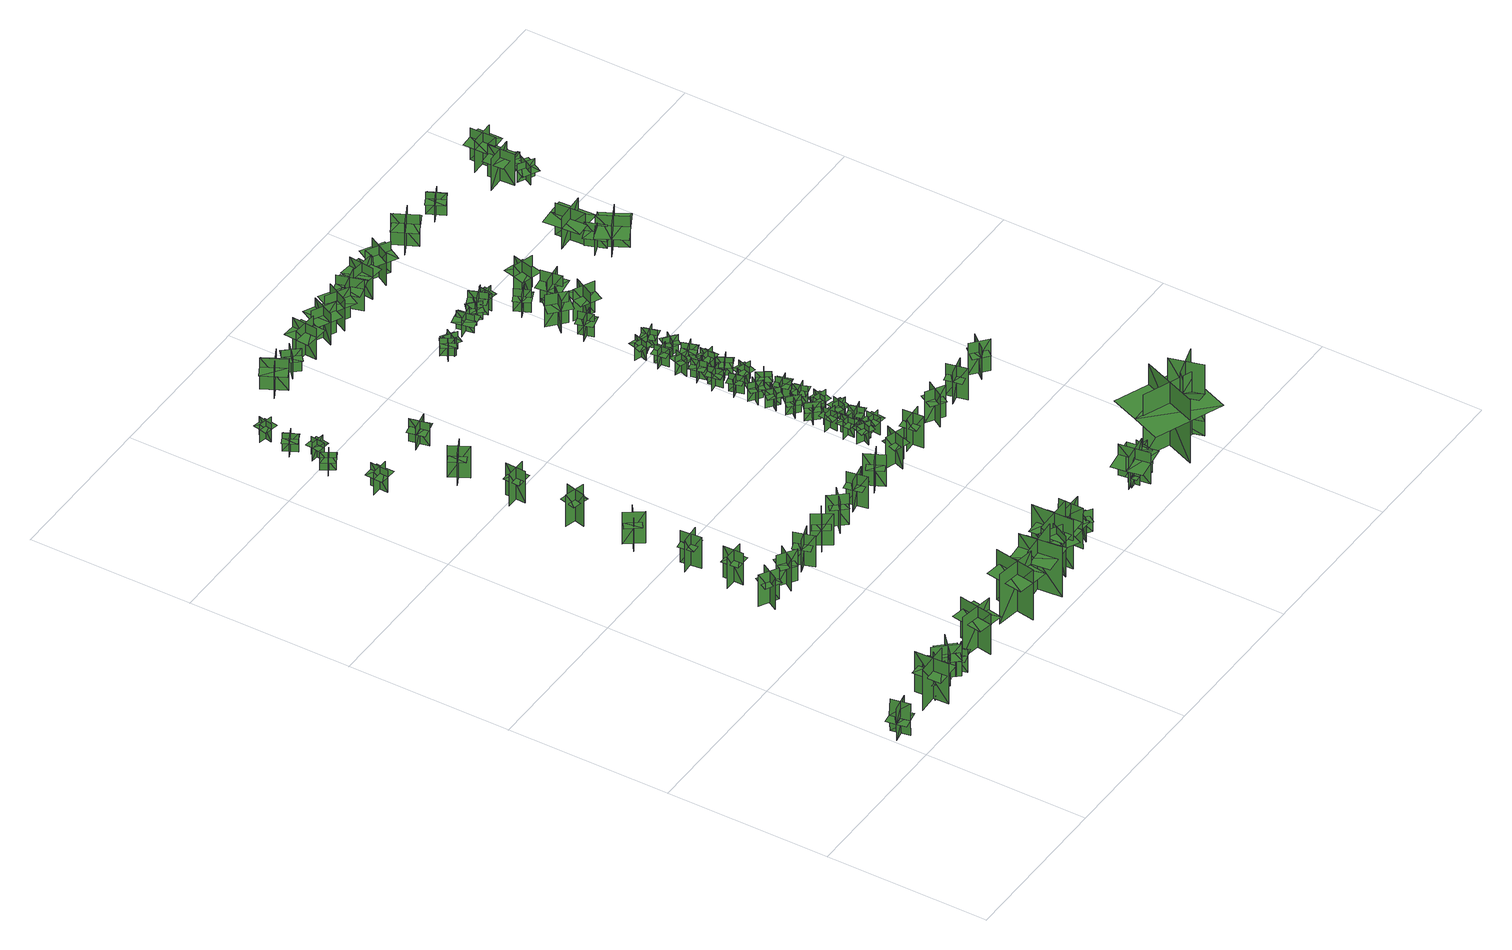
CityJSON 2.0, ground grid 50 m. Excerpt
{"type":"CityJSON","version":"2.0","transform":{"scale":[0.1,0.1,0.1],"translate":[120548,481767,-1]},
"CityObjects":{
"tree1":{"type":"SolitaryVegetationObject","geometry":[{"type":"MultiSurface","lod":"1","boundaries":[[[0,1,2]],[[0,2,3]],[[4,5,6]],[[4,6,7]],[[8,9,5]],[[8,5,4]],[[10,11,1]],[[10,1,0]],[[0,1,12]],[[0,12,13]],[[0,14,15]],[[0,15,1]]]}]},
"tree2":{"type":"SolitaryVegetationObject","geometry":[{"type":"MultiSurface","lod":"1","boundaries":[[[16,17,18]],[[16,18,19]],[[20,21,22]],[[20,22,23]],[[24,25,26]],[[24,26,27]],[[24,27,28]],[[24,28,29]]]}]},
"tree3":{"type":"SolitaryVegetationObject","geometry":[{"type":"MultiSurface","lod":"1","boundaries":[[[30,31,32]],[[30,32,33]],[[34,35,36]],[[34,36,37]],[[38,39,35]],[[38,35,34]],[[40,41,31]],[[40,31,30]],[[30,31,42]],[[30,42,43]],[[30,44,45]],[[30,45,31]]]}]},
"tree4":{"type":"SolitaryVegetationObject","geometry":[{"type":"MultiSurface","lod":"1","boundaries":[[[46,47,48]],[[46,48,49]],[[50,51,52]],[[50,52,53]],[[54,55,51]],[[54,51,50]],[[56,57,47]],[[56,47,46]],[[46,47,58]],[[46,58,59]],[[46,60,61]],[[46,61,47]]]}]},
"tree5":{"type":"SolitaryVegetationObject","geometry":[{"type":"MultiSurface","lod":"1","boundaries":[[[62,63,64]],[[62,64,65]],[[66,67,68]],[[66,68,69]],[[70,71,72]],[[70,72,73]],[[70,74,75]],[[70,75,71]]]}]},
"tree6":{"type":"SolitaryVegetationObject","geometry":[{"type":"MultiSurface","lod":"1","boundaries":[[[76,77,78]],[[76,78,79]],[[80,81,82]],[[80,82,83]],[[84,85,86]],[[84,86,87]],[[84,87,88]],[[84,88,89]]]}]},
"tree7":{"type":"SolitaryVegetationObject","geometry":[{"type":"MultiSurface","lod":"1","boundaries":[[[90,91,92]],[[90,92,93]],[[94,95,96]],[[94,96,97]],[[98,99,100]],[[98,100,101]],[[98,102,103]],[[98,103,99]]]}]},
"tree8":{"type":"SolitaryVegetationObject","geometry":[{"type":"MultiSurface","lod":"1","boundaries":[[[104,105,106]],[[104,106,107]],[[108,109,110]],[[108,110,111]],[[112,113,114]],[[112,114,115]],[[112,115,116]],[[112,116,117]]]}]},
"tree9":{"type":"SolitaryVegetationObject","geometry":[{"type":"MultiSurface","lod":"1","boundaries":[[[118,119,120]],[[118,120,121]],[[122,123,124]],[[122,124,125]],[[126,127,123]],[[126,123,122]],[[128,129,119]],[[128,119,118]],[[118,119,130]],[[118,130,131]],[[118,132,133]],[[118,133,119]]]}]},
"tree10":{"type":"SolitaryVegetationObject","geometry":[{"type":"MultiSurface","lod":"1","boundaries":[[[134,135,136]],[[134,136,137]],[[138,139,140]],[[138,140,141]],[[142,143,144]],[[142,144,145]],[[142,145,146]],[[142,146,147]]]}]},
"tree11":{"type":"SolitaryVegetationObject","geometry":[{"type":"MultiSurface","lod":"1","boundaries":[[[148,149,150]],[[148,150,151]],[[152,153,154]],[[152,154,155]],[[156,157,158]],[[156,158,159]],[[156,159,160]],[[156,160,161]]]}]},
"tree12":{"type":"SolitaryVegetationObject","geometry":[{"type":"MultiSurface","lod":"1","boundaries":[[[162,163,164]],[[162,164,165]],[[166,167,168]],[[166,168,169]],[[170,171,172]],[[170,172,173]],[[170,173,174]],[[170,174,175]]]}]},
"tree13":{"type":"SolitaryVegetationObject","geometry":[{"type":"MultiSurface","lod":"1","boundaries":[[[176,177,178]],[[176,178,179]],[[180,181,182]],[[180,182,183]],[[184,185,186]],[[184,186,187]],[[184,187,188]],[[184,188,189]]]}]},
"tree14":{"type":"SolitaryVegetationObject","geometry":[{"type":"MultiSurface","lod":"1","boundaries":[[[190,191,192]],[[190,192,193]],[[194,195,196]],[[194,196,197]],[[198,199,200]],[[198,200,201]],[[198,202,203]],[[198,203,199]]]}]},
"tree15":{"type":"SolitaryVegetationObject","geometry":[{"type":"MultiSurface","lod":"1","boundaries":[[[204,205,206]],[[204,206,207]],[[208,209,210]],[[208,210,211]],[[212,213,214]],[[212,214,215]],[[212,215,216]],[[212,216,217]]]}]},
"tree16":{"type":"SolitaryVegetationObject","geometry":[{"type":"MultiSurface","lod":"1","boundaries":[[[218,219,220]],[[218,220,221]],[[222,223,224]],[[222,224,225]],[[226,227,228]],[[226,228,229]],[[226,229,230]],[[226,230,231]]]}]},
"tree17":{"type":"SolitaryVegetationObject","geometry":[{"type":"MultiSurface","lod":"1","boundaries":[[[232,233,234]],[[232,234,235]],[[236,237,238]],[[236,238,239]],[[240,241,242]],[[240,242,243]],[[240,243,244]],[[240,244,245]]]}]},
"tree18":{"type":"SolitaryVegetationObject","geometry":[{"type":"MultiSurface","lod":"1","boundaries":[[[246,247,248]],[[246,248,249]],[[250,251,252]],[[250,252,253]],[[254,255,256]],[[254,256,257]],[[254,257,258]],[[254,258,259]]]}]},
"tree19":{"type":"SolitaryVegetationObject","geometry":[{"type":"MultiSurface","lod":"1","boundaries":[[[260,261,262]],[[260,262,263]],[[264,265,266]],[[264,266,267]],[[268,269,270]],[[268,270,271]],[[268,271,272]],[[268,272,273]]]}]},
"tree20":{"type":"SolitaryVegetationObject","geometry":[{"type":"MultiSurface","lod":"1","boundaries":[[[274,275,276]],[[274,276,277]],[[278,279,280]],[[278,280,281]],[[282,283,284]],[[282,284,285]],[[282,286,287]],[[282,287,283]]]}]},
"tree21":{"type":"SolitaryVegetationObject","geometry":[{"type":"MultiSurface","lod":"1","boundaries":[[[288,289,290]],[[288,290,291]],[[292,293,294]],[[292,294,295]],[[296,297,298]],[[296,298,299]],[[296,299,300]],[[296,300,301]]]}]},
"tree22":{"type":"SolitaryVegetationObject","geometry":[{"type":"MultiSurface","lod":"1","boundaries":[[[302,303,304]],[[302,304,305]],[[306,307,308]],[[306,308,309]],[[310,311,312]],[[310,312,313]],[[310,313,314]],[[310,314,315]]]}]},
"tree23":{"type":"SolitaryVegetationObject","geometry":[{"type":"MultiSurface","lod":"1","boundaries":[[[316,317,318]],[[316,318,319]],[[320,321,322]],[[320,322,323]],[[324,325,326]],[[324,326,327]],[[324,327,328]],[[324,328,329]]]}]},
"tree24":{"type":"SolitaryVegetationObject","geometry":[{"type":"MultiSurface","lod":"1","boundaries":[[[330,331,332]],[[330,332,333]],[[334,335,336]],[[334,336,337]],[[338,339,340]],[[338,340,341]],[[338,341,342]],[[338,342,343]]]}]},
"tree25":{"type":"SolitaryVegetationObject","geometry":[{"type":"MultiSurface","lod":"1","boundaries":[[[344,345,346]],[[344,346,347]],[[348,349,350]],[[348,350,351]],[[352,353,354]],[[352,354,355]],[[352,355,356]],[[352,356,357]]]}]},
"tree26":{"type":"SolitaryVegetationObject","geometry":[{"type":"MultiSurface","lod":"1","boundaries":[[[358,359,360]],[[358,360,361]],[[362,363,364]],[[362,364,365]],[[366,367,368]],[[366,368,369]],[[366,369,370]],[[366,370,371]]]}]},
"tree27":{"type":"SolitaryVegetationObject","geometry":[{"type":"MultiSurface","lod":"1","boundaries":[[[372,373,374]],[[372,374,375]],[[376,377,378]],[[376,378,379]],[[380,381,382]],[[380,382,383]],[[380,383,384]],[[380,384,385]]]}]},
"tree28":{"type":"SolitaryVegetationObject","geometry":[{"type":"MultiSurface","lod":"1","boundaries":[[[386,387,388]],[[386,388,389]],[[390,391,392]],[[390,392,393]],[[394,395,396]],[[394,396,397]],[[394,397,398]],[[394,398,399]]]}]},
"tree29":{"type":"SolitaryVegetationObject","geometry":[{"type":"MultiSurface","lod":"1","boundaries":[[[400,401,402]],[[400,402,403]],[[404,405,406]],[[404,406,407]],[[408,409,410]],[[408,410,411]],[[408,409,412]],[[408,412,413]]]}]},
"tree30":{"type":"SolitaryVegetationObject","geometry":[{"type":"MultiSurface","lod":"1","boundaries":[[[414,415,416]],[[414,416,417]],[[418,419,420]],[[418,420,421]],[[422,423,424]],[[422,424,425]],[[422,425,426]],[[422,426,427]]]}]},
"tree31":{"type":"SolitaryVegetationObject","geometry":[{"type":"MultiSurface","lod":"1","boundaries":[[[428,429,430]],[[428,430,431]],[[432,433,434]],[[432,434,435]],[[436,437,433]],[[436,433,432]],[[438,439,429]],[[438,429,428]],[[428,429,440]],[[428,440,441]],[[428,442,443]],[[428,443,429]]]}]},
"tree32":{"type":"SolitaryVegetationObject","geometry":[{"type":"MultiSurface","lod":"1","boundaries":[[[444,445,446]],[[444,446,447]],[[448,449,450]],[[448,450,451]],[[452,453,454]],[[452,454,455]],[[452,456,457]],[[452,457,453]]]}]},
"tree33":{"type":"SolitaryVegetationObject","geometry":[{"type":"MultiSurface","lod":"1","boundaries":[[[458,459,460]],[[458,460,461]],[[462,463,464]],[[462,464,465]],[[466,467,468]],[[466,468,469]],[[466,469,470]],[[466,470,471]]]}]},
"tree34":{"type":"SolitaryVegetationObject","geometry":[{"type":"MultiSurface","lod":"1","boundaries":[[[472,473,474]],[[472,474,475]],[[476,477,478]],[[476,478,479]],[[480,481,482]],[[480,482,483]],[[480,483,484]],[[480,484,485]]]}]},
"tree35":{"type":"SolitaryVegetationObject","geometry":[{"type":"MultiSurface","lod":"1","boundaries":[[[486,487,488]],[[486,488,489]],[[490,491,492]],[[490,492,493]],[[494,495,496]],[[494,496,497]],[[494,497,498]],[[494,498,499]]]}]},
"tree36":{"type":"SolitaryVegetationObject","geometry":[{"type":"MultiSurface","lod":"1","boundaries":[[[500,501,502]],[[500,502,503]],[[504,505,506]],[[504,506,507]],[[508,509,510]],[[508,510,511]],[[508,511,512]],[[508,512,513]]]}]},
"tree37":{"type":"SolitaryVegetationObject","geometry":[{"type":"MultiSurface","lod":"1","boundaries":[[[514,515,516]],[[514,516,517]],[[518,519,520]],[[518,520,521]],[[522,523,524]],[[522,524,525]],[[522,525,526]],[[522,526,527]]]}]},
"tree38":{"type":"SolitaryVegetationObject","geometry":[{"type":"MultiSurface","lod":"1","boundaries":[[[528,529,530]],[[528,530,531]],[[532,533,534]],[[532,534,535]],[[536,537,538]],[[536,538,539]],[[536,539,540]],[[536,540,541]]]}]},
"tree39":{"type":"SolitaryVegetationObject","geometry":[{"type":"MultiSurface","lod":"1","boundaries":[[[542,543,544]],[[542,544,545]],[[546,547,548]],[[546,548,549]],[[550,551,552]],[[550,552,553]],[[550,553,554]],[[550,554,555]]]}]},
"tree40":{"type":"SolitaryVegetationObject","geometry":[{"type":"MultiSurface","lod":"1","boundaries":[[[556,557,558]],[[556,558,559]],[[560,561,562]],[[560,562,563]],[[564,565,566]],[[564,566,567]],[[564,567,568]],[[564,568,569]]]}]},
"tree41":{"type":"SolitaryVegetationObject","geometry":[{"type":"MultiSurface","lod":"1","boundaries":[[[570,571,572]],[[570,572,573]],[[574,575,576]],[[574,576,577]],[[578,579,575]],[[578,575,574]],[[580,581,571]],[[580,571,570]],[[570,571,582]],[[570,582,583]],[[570,584,585]],[[570,585,571]]]}]},
"tree42":{"type":"SolitaryVegetationObject","geometry":[{"type":"MultiSurface","lod":"1","boundaries":[[[586,587,588]],[[586,588,589]],[[590,591,592]],[[590,592,593]],[[594,595,596]],[[594,596,597]],[[594,597,598]],[[594,598,599]]]}]},
"tree43":{"type":"SolitaryVegetationObject","geometry":[{"type":"MultiSurface","lod":"1","boundaries":[[[600,601,602]],[[600,602,603]],[[604,605,606]],[[604,606,607]],[[608,609,610]],[[608,610,611]],[[608,611,612]],[[608,612,613]]]}]},
"tree44":{"type":"SolitaryVegetationObject","geometry":[{"type":"MultiSurface","lod":"1","boundaries":[[[614,615,616]],[[614,616,617]],[[618,619,620]],[[618,620,621]],[[622,623,624]],[[622,624,625]],[[622,625,626]],[[622,626,627]]]}]},
"tree45":{"type":"SolitaryVegetationObject","geometry":[{"type":"MultiSurface","lod":"1","boundaries":[[[628,629,630]],[[628,630,631]],[[632,633,634]],[[632,634,635]],[[636,637,638]],[[636,638,639]],[[636,639,640]],[[636,640,641]]]}]},
"tree46":{"type":"SolitaryVegetationObject","geometry":[{"type":"MultiSurface","lod":"1","boundaries":[[[642,643,644]],[[642,644,645]],[[646,647,648]],[[646,648,649]],[[650,651,652]],[[650,652,653]],[[650,653,654]],[[650,654,655]]]}]},
"tree47":{"type":"SolitaryVegetationObject","geometry":[{"type":"MultiSurface","lod":"1","boundaries":[[[656,657,658]],[[656,658,659]],[[660,661,662]],[[660,662,663]],[[664,665,666]],[[664,666,667]],[[664,667,668]],[[664,668,669]]]}]},
"tree48":{"type":"SolitaryVegetationObject","geometry":[{"type":"MultiSurface","lod":"1","boundaries":[[[670,671,672]],[[670,672,673]],[[674,675,676]],[[674,676,677]],[[678,679,680]],[[678,680,681]],[[678,679,682]],[[678,682,683]]]}]},
"tree49":{"type":"SolitaryVegetationObject","geometry":[{"type":"MultiSurface","lod":"1","boundaries":[[[684,685,686]],[[684,686,687]],[[688,689,690]],[[688,690,691]],[[692,693,694]],[[692,694,695]],[[692,695,696]],[[692,696,697]]]}]},
"tree50":{"type":"SolitaryVegetationObject","geometry":[{"type":"MultiSurface","lod":"1","boundaries":[[[698,699,700]],[[698,700,701]],[[702,703,704]],[[702,704,705]],[[706,707,708]],[[706,708,709]],[[706,709,710]],[[706,710,711]]]}]},
"tree51":{"type":"SolitaryVegetationObject","geometry":[{"type":"MultiSurface","lod":"1","boundaries":[[[712,713,714]],[[712,714,715]],[[716,717,718]],[[716,718,719]],[[720,721,722]],[[720,722,723]],[[720,723,724]],[[720,724,725]]]}]},
"tree52":{"type":"SolitaryVegetationObject","geometry":[{"type":"MultiSurface","lod":"1","boundaries":[[[726,727,728]],[[726,728,729]],[[730,731,732]],[[730,732,733]],[[734,735,736]],[[734,736,737]],[[734,737,738]],[[734,738,739]]]}]},
"tree53":{"type":"SolitaryVegetationObject","geometry":[{"type":"MultiSurface","lod":"1","boundaries":[[[740,741,742]],[[740,742,743]],[[744,745,746]],[[744,746,747]],[[748,749,750]],[[748,750,751]],[[748,751,752]],[[748,752,753]]]}]},
"tree54":{"type":"SolitaryVegetationObject","geometry":[{"type":"MultiSurface","lod":"1","boundaries":[[[754,755,756]],[[754,756,757]],[[758,759,760]],[[758,760,761]],[[762,763,764]],[[762,764,765]],[[762,763,766]],[[762,766,767]]]}]},
"tree55":{"type":"SolitaryVegetationObject","geometry":[{"type":"MultiSurface","lod":"1","boundaries":[[[768,769,770]],[[768,770,771]],[[772,773,774]],[[772,774,775]],[[776,777,778]],[[776,778,779]],[[776,779,780]],[[776,780,781]]]}]},
"tree56":{"type":"SolitaryVegetationObject","geometry":[{"type":"MultiSurface","lod":"1","boundaries":[[[782,783,784]],[[782,784,785]],[[786,787,788]],[[786,788,789]],[[790,791,792]],[[790,792,793]],[[790,793,794]],[[790,794,795]]]}]},
"tree57":{"type":"SolitaryVegetationObject","geometry":[{"type":"MultiSurface","lod":"1","boundaries":[[[796,797,798]],[[796,798,799]],[[800,801,802]],[[800,802,803]],[[804,805,801]],[[804,801,800]],[[806,807,797]],[[806,797,796]],[[796,797,808]],[[796,808,809]],[[796,810,811]],[[796,811,797]]]}]},
"tree58":{"type":"SolitaryVegetationObject","geometry":[{"type":"MultiSurface","lod":"1","boundaries":[[[812,813,814]],[[812,814,815]],[[816,817,818]],[[816,818,819]],[[820,821,822]],[[820,822,823]],[[820,823,824]],[[820,824,825]]]}]},
"tree59":{"type":"SolitaryVegetationObject","geometry":[{"type":"MultiSurface","lod":"1","boundaries":[[[826,827,828]],[[826,828,829]],[[830,831,832]],[[830,832,833]],[[834,835,836]],[[834,836,837]],[[834,837,838]],[[834,838,839]]]}]},
"tree60":{"type":"SolitaryVegetationObject","geometry":[{"type":"MultiSurface","lod":"1","boundaries":[[[840,841,842]],[[840,842,843]],[[844,845,846]],[[844,846,847]],[[848,849,850]],[[848,850,851]],[[848,851,852]],[[848,852,853]]]}]},
"tree61":{"type":"SolitaryVegetationObject","geometry":[{"type":"MultiSurface","lod":"1","boundaries":[[[854,855,856]],[[854,856,857]],[[858,859,860]],[[858,860,861]],[[862,863,864]],[[862,864,865]],[[862,865,866]],[[862,866,867]]]}]},
"tree62":{"type":"SolitaryVegetationObject","geometry":[{"type":"MultiSurface","lod":"1","boundaries":[[[868,869,870]],[[868,870,871]],[[872,873,874]],[[872,874,875]],[[876,877,878]],[[876,878,879]],[[876,879,880]],[[876,880,881]]]}]},
"tree63":{"type":"SolitaryVegetationObject","geometry":[{"type":"MultiSurface","lod":"1","boundaries":[[[882,883,884]],[[882,884,885]],[[886,887,888]],[[886,888,889]],[[890,891,892]],[[890,892,893]],[[890,893,894]],[[890,894,895]]]}]},
"tree64":{"type":"SolitaryVegetationObject","geometry":[{"type":"MultiSurface","lod":"1","boundaries":[[[896,897,898]],[[896,898,899]],[[900,901,902]],[[900,902,903]],[[904,905,906]],[[904,906,907]],[[904,907,908]],[[904,908,909]]]}]},
"tree65":{"type":"SolitaryVegetationObject","geometry":[{"type":"MultiSurface","lod":"1","boundaries":[[[910,911,912]],[[910,912,913]],[[914,915,916]],[[914,916,917]],[[918,919,920]],[[918,920,921]],[[918,921,922]],[[918,922,923]]]}]},
"tree66":{"type":"SolitaryVegetationObject","geometry":[{"type":"MultiSurface","lod":"1","boundaries":[[[924,925,926]],[[924,926,927]],[[928,929,930]],[[928,930,931]],[[932,933,934]],[[932,934,935]],[[932,935,936]],[[932,936,937]]]}]},
"tree67":{"type":"SolitaryVegetationObject","geometry":[{"type":"MultiSurface","lod":"1","boundaries":[[[938,939,940]],[[938,940,941]],[[942,943,944]],[[942,944,945]],[[946,947,948]],[[946,948,949]],[[946,949,950]],[[946,950,951]]]}]},
"tree68":{"type":"SolitaryVegetationObject","geometry":[{"type":"MultiSurface","lod":"1","boundaries":[[[952,953,954]],[[952,954,955]],[[956,957,958]],[[956,958,959]],[[960,961,962]],[[960,962,963]],[[960,963,964]],[[960,964,965]]]}]},
"tree69":{"type":"SolitaryVegetationObject","geometry":[{"type":"MultiSurface","lod":"1","boundaries":[[[966,967,968]],[[966,968,969]],[[970,971,972]],[[970,972,973]],[[974,975,976]],[[974,976,977]],[[974,977,978]],[[974,978,979]]]}]},
"tree70":{"type":"SolitaryVegetationObject","geometry":[{"type":"MultiSurface","lod":"1","boundaries":[[[980,981,982]],[[980,982,983]],[[984,985,986]],[[984,986,987]],[[988,989,990]],[[988,990,991]],[[988,991,992]],[[988,992,993]]]}]},
"tree71":{"type":"SolitaryVegetationObject","geometry":[{"type":"MultiSurface","lod":"1","boundaries":[[[994,995,996]],[[994,996,997]],[[998,999,1000]],[[998,1000,1001]],[[1002,1003,1004]],[[1002,1004,1005]],[[1002,1005,1006]],[[1002,1006,1007]]]}]},
"tree72":{"type":"SolitaryVegetationObject","geometry":[{"type":"MultiSurface","lod":"1","boundaries":[[[1008,1009,1010]],[[1008,1010,1011]],[[1012,1013,1014]],[[1012,1014,1015]],[[1016,1017,1018]],[[1016,1018,1019]],[[1016,1019,1020]],[[1016,1020,1021]]]}]},
"tree73":{"type":"SolitaryVegetationObject","geometry":[{"type":"MultiSurface","lod":"1","boundaries":[[[1022,1023,1024]],[[1022,1024,1025]],[[1026,1027,1028]],[[1026,1028,1029]],[[1030,1031,1032]],[[1030,1032,1033]],[[1030,1033,1034]],[[1030,1034,1035]]]}]},
"tree74":{"type":"SolitaryVegetationObject","geometry":[{"type":"MultiSurface","lod":"1","boundaries":[[[1036,1037,1038]],[[1036,1038,1039]],[[1040,1041,1042]],[[1040,1042,1043]],[[1044,1045,1046]],[[1044,1046,1047]],[[1044,1047,1048]],[[1044,1048,1049]]]}]},
"tree75":{"type":"SolitaryVegetationObject","geometry":[{"type":"MultiSurface","lod":"1","boundaries":[[[1050,1051,1052]],[[1050,1052,1053]],[[1054,1055,1056]],[[1054,1056,1057]],[[1058,1059,1060]],[[1058,1060,1061]],[[1058,1061,1062]],[[1058,1062,1063]]]}]},
"tree76":{"type":"SolitaryVegetationObject","geometry":[{"type":"MultiSurface","lod":"1","boundaries":[[[1064,1065,1066]],[[1064,1066,1067]],[[1068,1069,1070]],[[1068,1070,1071]],[[1072,1073,1074]],[[1072,1074,1075]],[[1072,1075,1076]],[[1072,1076,1077]]]}]},
"tree77":{"type":"SolitaryVegetationObject","geometry":[{"type":"MultiSurface","lod":"1","boundaries":[[[1078,1079,1080]],[[1078,1080,1081]],[[1082,1083,1084]],[[1082,1084,1085]],[[1086,1087,1088]],[[1086,1088,1089]],[[1086,1089,1090]],[[1086,1090,1091]]]}]},
"tree78":{"type":"SolitaryVegetationObject","geometry":[{"type":"MultiSurface","lod":"1","boundaries":[[[1092,1093,1094]],[[1092,1094,1095]],[[1096,1097,1098]],[[1096,1098,1099]],[[1100,1101,1102]],[[1100,1102,1103]],[[1100,1103,1104]],[[1100,1104,1105]]]}]},
"tree79":{"type":"SolitaryVegetationObject","geometry":[{"type":"MultiSurface","lod":"1","boundaries":[[[1106,1107,1108]],[[1106,1108,1109]],[[1110,1111,1112]],[[1110,1112,1113]],[[1114,1115,1116]],[[1114,1116,1117]],[[1114,1117,1118]],[[1114,1118,1119]]]}]},
"tree80":{"type":"SolitaryVegetationObject","geometry":[{"type":"MultiSurface","lod":"1","boundaries":[[[1120,1121,1122]],[[1120,1122,1123]],[[1124,1125,1126]],[[1124,1126,1127]],[[1128,1129,1130]],[[1128,1130,1131]],[[1128,1132,1133]],[[1128,1133,1129]]]}]},
"tree81":{"type":"SolitaryVegetationObject","geometry":[{"type":"MultiSurface","lod":"1","boundaries":[[[1134,1135,1136]],[[1134,1136,1137]],[[1138,1139,1140]],[[1138,1140,1141]],[[1142,1143,1144]],[[1142,1144,1145]],[[1142,1145,1146]],[[1142,1146,1147]]]}]},
"tree82":{"type":"SolitaryVegetationObject","geometry":[{"type":"MultiSurface","lod":"1","boundaries":[[[1148,1149,1150]],[[1148,1150,1151]],[[1152,1153,1154]],[[1152,1154,1155]],[[1156,1157,1158]],[[1156,1158,1159]],[[1156,1159,1160]],[[1156,1160,1161]]]}]},
"tree83":{"type":"SolitaryVegetationObject","geometry":[{"type":"MultiSurface","lod":"1","boundaries":[[[1162,1163,1164]],[[1162,1164,1165]],[[1166,1167,1168]],[[1166,1168,1169]],[[1170,1171,1172]],[[1170,1172,1173]],[[1170,1173,1174]],[[1170,1174,1175]]]}]},
"tree84":{"type":"SolitaryVegetationObject","geometry":[{"type":"MultiSurface","lod":"1","boundaries":[[[1176,1177,1178]],[[1176,1178,1179]],[[1180,1181,1182]],[[1180,1182,1183]],[[1184,1185,1186]],[[1184,1186,1187]],[[1184,1188,1189]],[[1184,1189,1185]]]}]},
"tree85":{"type":"SolitaryVegetationObject","geometry":[{"type":"MultiSurface","lod":"1","boundaries":[[[1190,1191,1192]],[[1190,1192,1193]],[[1194,1195,1196]],[[1194,1196,1197]],[[1198,1199,1195]],[[1198,1195,1194]],[[1200,1201,1191]],[[1200,1191,1190]],[[1202,1203,1204]],[[1202,1204,1205]],[[1206,1207,1208]],[[1206,1208,1209]]]}]},
"tree86":{"type":"SolitaryVegetationObject","geometry":[{"type":"MultiSurface","lod":"1","boundaries":[[[1210,1211,1212]],[[1210,1212,1213]],[[1214,1215,1216]],[[1214,1216,1217]],[[1218,1219,1220]],[[1218,1220,1221]],[[1218,1221,1222]],[[1218,1222,1223]]]}]},
"tree87":{"type":"SolitaryVegetationObject","geometry":[{"type":"MultiSurface","lod":"1","boundaries":[[[1224,1225,1226]],[[1224,1226,1227]],[[1228,1229,1230]],[[1228,1230,1231]],[[1232,1233,1234]],[[1232,1234,1235]],[[1232,1236,1237]],[[1232,1237,1233]]]}]},
"tree88":{"type":"SolitaryVegetationObject","geometry":[{"type":"MultiSurface","lod":"1","boundaries":[[[1238,1239,1240]],[[1238,1240,1241]],[[1242,1243,1244]],[[1242,1244,1245]],[[1246,1247,1248]],[[1246,1248,1249]],[[1246,1250,1251]],[[1246,1251,1247]]]}]},
"tree89":{"type":"SolitaryVegetationObject","geometry":[{"type":"MultiSurface","lod":"1","boundaries":[[[1252,1253,1254]],[[1252,1254,1255]],[[1256,1257,1258]],[[1256,1258,1259]],[[1260,1261,1262]],[[1260,1262,1263]],[[1260,1263,1264]],[[1260,1264,1265]]]}]},
"tree90":{"type":"SolitaryVegetationObject","geometry":[{"type":"MultiSurface","lod":"1","boundaries":[[[1266,1267,1268]],[[1266,1268,1269]],[[1270,1271,1272]],[[1270,1272,1273]],[[1274,1275,1276]],[[1274,1276,1277]],[[1274,1278,1279]],[[1274,1279,1275]]]}]},
"tree91":{"type":"SolitaryVegetationObject","geometry":[{"type":"MultiSurface","lod":"1","boundaries":[[[1280,1281,1282]],[[1280,1282,1283]],[[1284,1285,1286]],[[1284,1286,1287]],[[1288,1289,1290]],[[1288,1290,1291]],[[1288,1291,1292]],[[1288,1292,1293]]]}]},
"tree92":{"type":"SolitaryVegetationObject","geometry":[{"type":"MultiSurface","lod":"1","boundaries":[[[1294,1295,1296]],[[1294,1296,1297]],[[1298,1299,1300]],[[1298,1300,1301]],[[1302,1303,1304]],[[1302,1304,1305]],[[1302,1306,1307]],[[1302,1307,1303]]]}]},
"tree93":{"type":"SolitaryVegetationObject","geometry":[{"type":"MultiSurface","lod":"1","boundaries":[[[1308,1309,1310]],[[1308,1310,1311]],[[1312,1313,1314]],[[1312,1314,1315]],[[1316,1317,1318]],[[1316,1318,1319]],[[1316,1319,1320]],[[1316,1320,1321]]]}]},
"tree94":{"type":"SolitaryVegetationObject","geometry":[{"type":"MultiSurface","lod":"1","boundaries":[[[1322,1323,1324]],[[1322,1324,1325]],[[1326,1327,1328]],[[1326,1328,1329]],[[1330,1331,1332]],[[1330,1332,1333]],[[1330,1333,1334]],[[1330,1334,1335]]]}]},
"tree95":{"type":"SolitaryVegetationObject","geometry":[{"type":"MultiSurface","lod":"1","boundaries":[[[1336,1337,1338]],[[1336,1338,1339]],[[1340,1341,1342]],[[1340,1342,1343]],[[1344,1345,1346]],[[1344,1346,1347]],[[1344,1347,1348]],[[1344,1348,1349]]]}]},
"tree96":{"type":"SolitaryVegetationObject","geometry":[{"type":"MultiSurface","lod":"1","boundaries":[[[1350,1351,1352]],[[1350,1352,1353]],[[1354,1355,1356]],[[1354,1356,1357]],[[1358,1359,1360]],[[1358,1360,1361]],[[1358,1361,1362]],[[1358,1362,1363]]]}]},
"tree97":{"type":"SolitaryVegetationObject","geometry":[{"type":"MultiSurface","lod":"1","boundaries":[[[1364,1365,1366]],[[1364,1366,1367]],[[1368,1369,1370]],[[1368,1370,1371]],[[1372,1373,1374]],[[1372,1374,1375]],[[1372,1375,1376]],[[1372,1376,1377]]]}]},
"tree98":{"type":"SolitaryVegetationObject","geometry":[{"type":"MultiSurface","lod":"1","boundaries":[[[1378,1379,1380]],[[1378,1380,1381]],[[1382,1383,1384]],[[1382,1384,1385]],[[1386,1387,1388]],[[1386,1388,1389]],[[1386,1390,1391]],[[1386,1391,1387]]]}]},
"tree99":{"type":"SolitaryVegetationObject","geometry":[{"type":"MultiSurface","lod":"1","boundaries":[[[1392,1393,1394]],[[1392,1394,1395]],[[1396,1397,1398]],[[1396,1398,1399]],[[1400,1401,1402]],[[1400,1402,1403]],[[1400,1403,1404]],[[1400,1404,1405]]]}]},
"tree100":{"type":"SolitaryVegetationObject","geometry":[{"type":"MultiSurface","lod":"1","boundaries":[[[1406,1407,1408]],[[1406,1408,1409]],[[1410,1411,1412]],[[1410,1412,1413]],[[1414,1415,1416]],[[1414,1416,1417]],[[1414,1417,1418]],[[1414,1418,1419]]]}]},
"tree101":{"type":"SolitaryVegetationObject","geometry":[{"type":"MultiSurface","lod":"1","boundaries":[[[1420,1421,1422]],[[1420,1422,1423]],[[1424,1425,1426]],[[1424,1426,1427]],[[1428,1429,1430]],[[1428,1430,1431]],[[1428,1431,1432]],[[1428,1432,1433]]]}]}
},
"vertices":[
[6,98,59],[65,109,59],[59,139,60],[0,129,60],[29,133,59],[40,74,59],[43,75,114],[32,133,114],[32,133,5],[43,75,5],[7,96,5],[65,107,5],[65,109,114],[6,98,114],[12,69,60],[70,80,60],
[205,56,8],[201,161,8],[201,161,148],[205,56,148],[250,106,8],[250,106,148],[146,102,148],[146,102,8],[250,106,104],[249,149,104],[165,146,104],[167,103,104],[168,59,104],[252,62,104],
[244,94,59],[202,136,59],[181,115,59],[223,73,59],[203,94,59],[245,136,59],[243,138,114],[201,96,114],[201,96,5],[243,138,5],[246,96,5],[204,138,5],[202,136,114],[244,94,114],[266,116,59],[224,158,59],
[260,140,59],[223,94,59],[246,74,59],[284,120,59],[265,99,59],[219,136,59],[217,134,113],[263,96,113],[263,96,4],[217,134,4],[258,141,4],[221,95,4],[223,94,113],[260,140,113],[237,159,59],[199,113,59],
[339,152,2],[277,96,2],[277,96,112],[339,152,112],[273,155,2],[329,93,2],[329,93,112],[273,155,112],[333,147,84],[277,96,84],[299,72,84],[355,123,84],[311,171,84],[255,120,84],
[314,102,7],[367,118,7],[367,118,83],[314,102,83],[346,85,6],[330,138,7],[330,138,83],[346,85,83],[346,85,62],[373,93,62],[356,146,62],[330,138,62],[303,130,62],[320,77,62],
[460,177,5],[442,72,5],[442,72,146],[460,177,146],[391,128,5],[496,110,5],[496,110,146],[391,128,146],[458,168,110],[442,72,110],[483,65,110],[500,161,110],[417,175,110],[400,79,110],
[333,668,13],[278,699,13],[278,699,121],[333,668,121],[322,708,13],[322,708,121],[291,654,121],[291,654,13],[321,706,86],[298,720,86],[273,675,86],[296,662,86],[319,649,86],[344,693,86],
[502,113,36],[491,145,36],[474,140,36],[485,107,36],[481,123,36],[513,134,36],[512,136,67],[480,125,67],[480,125,5],[512,136,5],[503,113,5],[492,146,5],[491,145,67],[502,113,67],[518,118,36],[507,151,36],
[334,781,11],[333,844,11],[333,844,120],[334,781,120],[363,811,11],[363,811,120],[300,810,120],[300,810,11],[361,811,85],[360,837,85],[309,836,85],[310,810,85],[311,783,85],[361,784,85],
[416,711,11],[380,659,11],[380,659,119],[416,711,119],[375,704,11],[375,704,119],[427,668,119],[427,668,11],[377,702,84],[362,681,84],[403,652,84],[418,673,84],[434,695,84],[392,724,84],
[358,947,12],[296,941,12],[296,941,120],[358,947,120],[326,974,12],[326,974,120],[333,911,120],[333,911,12],[326,971,85],[300,968,85],[305,918,85],[332,921,85],[358,924,85],[352,974,85],
[349,1139,12],[298,1102,12],[298,1102,120],[349,1139,120],[308,1145,12],[308,1145,120],[345,1094,120],[345,1094,12],[309,1143,85],[288,1128,85],[318,1087,85],[339,1102,85],[360,1118,85],[331,1159,85],
[650,183,1],[629,55,1],[629,55,173],[650,183,173],[567,122,1],[695,102,1],[695,102,173],[567,122,173],[648,172,129],[629,55,129],[680,47,129],[699,164,129],[597,180,129],[579,63,129],
[480,717,11],[499,657,11],[499,657,119],[480,717,119],[461,679,11],[461,679,119],[521,699,119],[521,699,11],[463,680,84],[471,655,84],[520,671,84],[511,696,84],[503,721,84],[455,705,84],
[157,1786,15],[160,1842,15],[160,1842,92],[157,1786,92],[184,1811,15],[129,1813,15],[129,1813,92],[184,1811,92],[184,1811,70],[186,1839,70],[130,1841,70],[129,1813,70],[128,1786,70],[183,1783,70],
[352,1295,12],[291,1311,12],[291,1311,121],[352,1295,121],[331,1331,12],[331,1331,121],[315,1270,121],[315,1270,12],[330,1329,86],[305,1336,86],[292,1287,86],[317,1280,86],[343,1273,86],[356,1322,86],
[161,1951,17],[139,1989,17],[139,1989,78],[161,1951,78],[169,1979,17],[130,1957,17],[130,1957,78],[169,1979,78],[169,1979,61],[158,1998,61],[119,1977,61],[130,1957,61],[141,1938,61],[180,1960,61],
[316,1454,12],[318,1517,12],[318,1517,121],[316,1454,121],[347,1483,12],[347,1483,121],[283,1484,121],[283,1484,12],[344,1483,86],[345,1509,86],[294,1510,86],[294,1484,86],[293,1458,86],[344,1457,86],
[748,38,4],[735,167,4],[735,167,176],[748,38,176],[813,118,4],[683,105,4],[683,105,176],[813,118,176],[747,49,131],[735,167,131],[684,162,131],[696,44,131],[798,54,131],[786,173,131],
[182,2043,18],[177,1999,18],[177,1999,79],[182,2043,79],[159,2025,18],[203,2020,18],[203,2020,79],[159,2025,79],[159,2025,62],[157,2003,62],[200,1998,62],[203,2020,62],[206,2042,62],[162,2047,62],
[568,717,11],[603,664,11],[603,664,119],[568,717,119],[560,676,11],[560,676,119],[612,710,119],[612,710,11],[562,677,84],[576,655,84],[619,683,84],[604,705,84],[590,727,84],[547,699,84],
[181,2106,17],[141,2086,17],[141,2086,79],[181,2106,79],[153,2115,17],[172,2076,17],[172,2076,79],[153,2115,79],[153,2115,62],[133,2106,62],[152,2066,62],[172,2076,62],[192,2085,62],[173,2125,62],
[339,1676,12],[283,1647,12],[283,1647,121],[339,1676,121],[299,1688,12],[299,1688,121],[328,1632,121],[328,1632,12],[300,1686,86],[277,1674,86],[300,1629,86],[323,1641,86],[347,1653,86],[324,1698,86],
[173,2162,14],[182,2205,14],[182,2205,76],[173,2162,76],[198,2178,14],[155,2187,14],[155,2187,76],[198,2178,76],[198,2178,58],[202,2200,58],[159,2208,58],[155,2187,58],[150,2165,58],[194,2157,58],
[820,71,8],[867,165,8],[867,165,148],[820,71,148],[883,93,8],[883,93,148],[790,140,148],[790,140,8],[883,93,104],[903,132,104],[828,169,104],[809,130,104],[789,91,104],[864,54,104],
[696,674,11],[655,722,11],[655,722,120],[696,674,120],[699,716,11],[699,716,120],[652,675,120],[652,675,11],[698,715,85],[680,735,85],[642,701,85],[659,681,85],[677,661,85],[715,695,85],
[859,72,7],[854,200,7],[854,200,177],[859,72,177],[915,133,7],[915,133,177],[787,128,177],[787,128,7],[915,133,124],[912,186,124],[810,182,124],[813,129,124],[815,75,124],[917,80,124],
[348,1817,14],[406,1829,14],[406,1829,92],[348,1817,92],[382,1795,14],[370,1853,14],[370,1853,92],[382,1795,92],[349,1815,66],[406,1827,66],[400,1856,66],[343,1844,66],[411,1804,66],[354,1792,66],
[767,728,12],[779,666,12],[779,666,121],[767,728,121],[744,693,12],[744,693,121],[806,705,121],[806,705,12],[746,694,86],[751,668,86],[801,677,86],[796,703,86],[791,729,86],[741,720,86],
[904,134,75],[981,134,75],[981,173,75],[904,173,75],[941,172,75],[941,95,75],[946,95,145],[946,172,145],[946,172,5],[946,95,5],[904,130,5],[981,131,5],[981,134,145],[904,134,145],[905,95,75],[981,95,75],
[976,105,4],[1010,153,4],[1010,153,82],[976,105,82],[1022,113,4],[973,147,4],[973,147,82],[1022,113,82],[979,109,62],[1010,153,62],[991,166,62],[960,122,62],[998,95,62],[1029,140,62],
[333,2253,11],[401,2289,11],[401,2289,119],[333,2253,119],[382,2237,11],[346,2306,11],[346,2306,119],[382,2237,119],[382,2237,89],[416,2256,89],[380,2324,89],[346,2306,89],[311,2287,89],[348,2219,89],
[842,686,13],[899,715,13],[899,715,121],[842,686,121],[882,673,13],[882,673,121],[854,730,121],[854,730,13],[881,675,86],[905,688,86],[882,733,86],[858,721,86],[835,708,86],[858,663,86],
[468,2289,13],[427,2253,13],[427,2253,90],[468,2289,90],[432,2292,13],[468,2250,13],[468,2250,90],[432,2292,90],[432,2292,68],[411,2274,68],[447,2232,68],[468,2250,68],[489,2268,68],[453,2310,68],
[965,674,14],[986,734,14],[986,734,122],[965,674,122],[1003,693,14],[1003,693,122],[943,713,122],[943,713,14],[1001,693,87],[1009,718,87],[961,735,87],[953,710,87],[944,685,87],[992,668,87],
[527,2241,14],[532,2318,14],[532,2318,122],[527,2241,122],[566,2275,14],[488,2280,14],[488,2280,122],[566,2275,122],[566,2275,92],[568,2313,92],[491,2319,92],[488,2280,92],[486,2242,92],[563,2236,92],
[1004,804,13],[1021,845,13],[1021,845,74],[1004,804,74],[1031,815,13],[991,833,13],[991,833,74],[1031,815,74],[1031,815,57],[1040,835,57],[999,853,57],[991,833,57],[982,812,57],[1023,795,57],
[1009,853,13],[1011,897,13],[1011,897,75],[1009,853,75],[1031,873,13],[987,874,13],[987,874,75],[1031,873,75],[1031,873,58],[1032,895,58],[988,897,58],[987,874,58],[986,852,58],[1030,851,58],
[1097,708,13],[1034,703,13],[1034,703,122],[1097,708,122],[1065,735,13],[1065,735,122],[1070,672,122],[1070,672,13],[1065,733,87],[1038,730,87],[1043,680,87],[1069,682,87],[1095,684,87],[1091,735,87],
[1230,122,36],[1264,125,36],[1262,142,36],[1228,139,36],[1244,140,36],[1248,106,36],[1250,107,67],[1246,140,67],[1246,140,5],[1250,107,5],[1230,120,5],[1264,123,5],[1264,125,67],[1230,122,67],[1231,105,36],[1265,108,36],
[1031,928,14],[987,931,14],[987,931,75],[1031,928,75],[1012,950,14],[1008,906,14],[1008,906,75],[1012,950,75],[1012,950,58],[990,952,58],[986,908,58],[1008,906,58],[1030,904,58],[1034,949,58],
[583,2291,13],[652,2256,13],[652,2256,121],[583,2291,121],[599,2241,13],[634,2311,13],[634,2311,121],[599,2241,121],[599,2241,91],[634,2224,91],[669,2293,91],[634,2311,91],[599,2328,91],[564,2259,91],
[1271,86,4],[1271,86,112],[1257,178,112],[1257,178,4],[1221,124,4],[1221,124,112],[1310,138,112],[1310,138,4],[1207,122,77],[1215,76,77],[1326,93,77],[1318,139,77],[1311,185,77],[1200,168,77],
[1078,822,13],[1034,825,13],[1034,825,74],[1078,822,74],[1059,844,13],[1055,800,13],[1055,800,74],[1059,844,74],[1059,844,57],[1037,846,57],[1033,802,57],[1055,800,57],[1077,798,57],[1081,842,57],
[997,1002,14],[1027,969,14],[1027,969,75],[997,1002,75],[995,972,14],[1028,1002,14],[1028,1002,75],[995,972,75],[995,972,58],[1010,956,58],[1043,986,58],[1028,1002,58],[1013,1018,58],[980,989,58],
[741,1964,15],[705,1938,15],[705,1938,76],[741,1964,76],[712,1969,15],[738,1933,15],[738,1933,76],[712,1969,76],[712,1969,59],[694,1956,59],[720,1920,59],[738,1933,59],[756,1946,59],[730,1982,59],
[1273,161,4],[1283,103,4],[1283,103,82],[1273,161,82],[1250,128,4],[1308,138,4],[1308,138,82],[1250,128,82],[1271,160,56],[1281,102,56],[1310,107,56],[1300,165,56],[1257,98,56],[1248,156,56],
[991,1057,14],[1024,1028,14],[1024,1028,75],[991,1057,75],[993,1028,14],[1022,1061,14],[1022,1061,75],[993,1028,75],[993,1028,58],[1009,1013,58],[1038,1046,58],[1022,1061,58],[1005,1075,58],[976,1042,58],
[1038,870,14],[1081,882,14],[1081,882,75],[1038,870,75],[1064,856,14],[1052,898,14],[1052,898,75],[1064,856,75],[1064,856,58],[1085,861,58],[1073,904,58],[1052,898,58],[1031,892,58],[1042,850,58],
[762,1943,15],[724,1967,15],[724,1967,76],[762,1943,76],[755,1972,15],[732,1934,15],[732,1934,76],[755,1972,76],[755,1972,59],[736,1984,59],[713,1946,59],[732,1934,59],[751,1923,59],[774,1961,59],
[1061,950,14],[1047,908,14],[1047,908,76],[1061,950,76],[1035,937,14],[1076,923,14],[1076,923,76],[1035,937,76],[1035,937,59],[1027,916,59],[1069,902,59],[1076,923,59],[1084,944,59],[1042,958,59],
[993,1088,14],[1020,1123,14],[1020,1123,75],[993,1088,75],[1022,1092,14],[987,1119,14],[987,1119,75],[1022,1092,75],[1022,1092,58],[1036,1110,58],[1000,1137,58],[987,1119,58],[973,1101,58],[1009,1074,58],
[1316,108,3],[1283,156,3],[1283,156,82],[1316,108,82],[1323,147,3],[1275,114,3],[1275,114,82],[1323,147,82],[1317,109,55],[1284,157,55],[1260,141,55],[1293,92,55],[1304,171,55],[1337,122,55],
[1048,969,15],[1060,1012,15],[1060,1012,76],[1048,969,76],[1074,983,15],[1031,995,15],[1031,995,76],[1074,983,76],[1074,983,59],[1079,1005,59],[1037,1016,59],[1031,995,59],[1025,974,59],[1068,962,59],
[1015,1177,14],[989,1141,14],[989,1141,76],[1015,1177,76],[986,1172,14],[1021,1146,14],[1021,1146,76],[986,1172,76],[986,1172,58],[973,1155,58],[1008,1128,58],[1021,1146,58],[1034,1164,58],[999,1190,58],
[1299,147,45],[1340,139,45],[1344,161,45],[1302,169,45],[1322,164,45],[1315,122,45],[1317,122,84],[1325,164,84],[1325,164,6],[1317,122,6],[1298,145,6],[1340,138,6],[1340,139,84],[1299,147,84],[1295,126,45],[1337,118,45],
[1059,1029,15],[1048,1072,15],[1048,1072,77],[1059,1029,77],[1074,1054,15],[1031,1043,15],[1031,1043,77],[1074,1054,77],[1074,1054,60],[1069,1076,60],[1026,1065,60],[1031,1043,60],[1037,1022,60],[1080,1033,60],
[996,1239,14],[1007,1196,14],[1007,1196,76],[996,1239,76],[981,1213,14],[1023,1225,14],[1023,1225,76],[981,1213,76],[981,1213,58],[987,1192,58],[1029,1204,58],[1023,1225,58],[1018,1246,58],[975,1235,58],
[706,2308,13],[669,2240,13],[669,2240,120],[706,2308,120],[656,2294,13],[724,2257,13],[724,2257,120],[656,2294,120],[656,2294,90],[637,2260,90],[706,2223,90],[724,2257,90],[743,2291,90],[674,2328,90],
[1017,1284,14],[973,1277,14],[973,1277,76],[1017,1284,76],[993,1302,14],[1000,1258,14],[1000,1258,76],[993,1302,76],[993,1302,58],[971,1298,58],[978,1254,58],[1000,1258,58],[1022,1262,58],[1015,1305,58],
[1048,1125,15],[1059,1082,15],[1059,1082,77],[1048,1125,77],[1033,1100,15],[1076,1111,15],[1076,1111,77],[1033,1100,77],[1033,1100,60],[1039,1078,60],[1082,1089,60],[1076,1111,60],[1070,1132,60],[1028,1121,60],
[1200,735,13],[1167,681,13],[1167,681,122],[1200,735,122],[1159,725,13],[1159,725,122],[1213,692,122],[1213,692,13],[1161,723,87],[1148,701,87],[1191,674,87],[1205,697,87],[1219,720,87],[1175,746,87],
[1061,1144,16],[1037,1181,16],[1037,1181,77],[1061,1144,77],[1067,1173,16],[1030,1148,16],[1030,1148,77],[1067,1173,77],[1067,1173,60],[1055,1191,60],[1018,1167,60],[1030,1148,60],[1043,1130,60],[1079,1155,60],
[979,1329,14],[1022,1339,14],[1022,1339,76],[979,1329,76],[1004,1313,14],[994,1356,14],[994,1356,76],[1004,1313,76],[1004,1313,58],[1025,1318,58],[1016,1361,58],[994,1356,58],[972,1351,58],[982,1308,58],
[1042,1203,16],[1056,1245,16],[1056,1245,77],[1042,1203,77],[1068,1216,16],[1026,1230,16],[1026,1230,77],[1068,1216,77],[1068,1216,60],[1075,1237,60],[1033,1251,60],[1026,1230,60],[1019,1209,60],[1061,1195,60],
[1004,1408,14],[989,1366,14],[989,1366,76],[1004,1408,76],[977,1395,14],[1019,1380,14],[1019,1380,76],[977,1395,76],[977,1395,59],[970,1374,59],[1012,1359,59],[1019,1380,59],[1026,1401,59],[984,1416,59],
[862,1969,16],[862,1969,78],[809,1960,78],[809,1960,16],[841,1940,16],[841,1940,78],[832,1991,78],[832,1991,16],[842,1932,58],[868,1937,58],[857,2000,58],[831,1995,58],[804,1990,58],[816,1927,58],
[1055,1263,16],[1035,1303,16],[1035,1303,77],[1055,1263,77],[1065,1291,16],[1025,1271,16],[1025,1271,77],[1065,1291,77],[1065,1291,60],[1055,1311,60],[1015,1291,60],[1025,1271,60],[1035,1251,60],[1075,1271,60],
[993,1470,14],[998,1426,14],[998,1426,76],[993,1470,76],[974,1447,14],[1018,1452,14],[1018,1452,76],[974,1447,76],[974,1447,59],[977,1425,59],[1021,1430,59],[1018,1452,59],[1016,1474,59],[972,1469,59],
[792,2290,12],[717,2269,12],[717,2269,119],[792,2290,119],[747,2316,12],[768,2241,12],[768,2241,119],[747,2316,119],[747,2316,89],[710,2305,89],[731,2231,89],[768,2241,89],[805,2252,89],[785,2326,89],
[1044,1314,16],[1046,1359,16],[1046,1359,77],[1044,1314,77],[1066,1334,16],[1021,1336,16],[1021,1336,77],[1066,1334,77],[1066,1334,60],[1067,1356,60],[1023,1358,60],[1021,1336,60],[1020,1314,60],[1064,1312,60],
[988,1493,14],[1002,1535,14],[1002,1535,75],[988,1493,75],[1014,1506,14],[972,1519,14],[972,1519,75],[1014,1506,75],[1014,1506,58],[1021,1527,58],[979,1541,58],[972,1519,58],[965,1498,58],[1007,1485,58],
[1062,1399,15],[1020,1384,15],[1020,1384,77],[1062,1399,77],[1036,1412,15],[1050,1370,15],[1050,1370,77],[1036,1412,77],[1036,1412,60],[1015,1404,60],[1029,1362,60],[1050,1370,60],[1071,1377,60],[1057,1419,60],
[1403,43,3],[1403,43,221],[1472,217,221],[1472,217,3],[1355,161,3],[1355,161,221],[1523,94,221],[1523,94,3],[1330,171,150],[1295,84,150],[1503,0,150],[1538,87,150],[1573,174,150],[1364,258,150],
[872,1952,15],[903,1983,15],[903,1983,77],[872,1952,77],[902,1952,15],[870,1983,15],[870,1983,77],[902,1952,77],[902,1952,59],[917,1968,59],[886,1999,59],[870,1983,59],[855,1967,59],[886,1936,59],
[1054,1468,15],[1027,1433,15],[1027,1433,77],[1054,1468,77],[1025,1464,15],[1060,1437,15],[1060,1437,77],[1025,1464,77],[1025,1464,59],[1011,1446,59],[1047,1420,59],[1060,1437,59],[1073,1455,59],[1038,1482,59],
[1450,120,7],[1446,178,7],[1446,178,85],[1450,120,85],[1474,148,7],[1474,148,85],[1416,145,85],[1416,145,7],[1474,148,60],[1473,172,60],[1427,169,60],[1428,145,60],[1429,121,60],[1476,124,60],
[1046,1494,14],[1035,1537,14],[1035,1537,76],[1046,1494,76],[1061,1520,14],[1018,1508,14],[1018,1508,76],[1061,1520,76],[1061,1520,59],[1055,1541,59],[1012,1529,59],[1018,1508,59],[1024,1487,59],[1067,1498,59],
[987,1707,13],[999,1662,13],[999,1662,92],[987,1707,92],[969,1676,13],[1015,1688,13],[1015,1688,92],[969,1676,92],[969,1676,67],[1015,1688,67],[1008,1713,67],[962,1701,67],[976,1651,67],[1021,1663,67],
[892,1964,14],[943,1985,14],[943,1985,91],[892,1964,91],[926,1950,14],[905,2001,14],[905,2001,91],[926,1950,91],[926,1950,70],[951,1960,70],[930,2012,70],[905,2001,70],[879,1990,70],[900,1939,70],
[1289,740,13],[1302,678,13],[1302,678,122],[1289,740,122],[1266,704,13],[1266,704,122],[1328,718,122],[1328,718,13],[1268,705,87],[1274,679,87],[1324,690,87],[1318,716,87],[1312,742,87],[1263,730,87],
[790,2287,11],[867,2280,11],[867,2280,119],[790,2287,119],[822,2247,11],[830,2324,11],[830,2324,119],[822,2247,119],[822,2247,89],[861,2243,89],[868,2320,89],[830,2324,89],[791,2328,89],[784,2250,89],
[965,1797,13],[1014,1752,13],[1014,1752,123],[965,1797,123],[967,1746,13],[1012,1795,13],[1012,1795,123],[967,1746,123],[967,1746,87],[1012,1795,87],[985,1820,87],[940,1771,87],[994,1722,87],[1039,1770,87],
[1513,66,58],[1484,166,58],[1486,166,253],[1514,67,253],[1551,134,59],[1452,106,59],[1452,105,253],[1551,134,253],[1551,134,7],[1452,105,7],[1514,67,7],[1486,166,7],[1514,66,153],[1485,166,153],[1435,152,172],[1463,52,172],[1489,152,184],[1511,78,184],[1549,89,195],[1527,163,195],
[952,1994,15],[944,1950,15],[944,1950,76],[952,1994,76],[927,1977,15],[971,1970,15],[971,1970,76],[927,1977,76],[927,1977,59],[923,1956,59],[967,1948,59],[971,1970,59],[975,1991,59],[931,1999,59],
[975,1901,16],[994,1857,16],[994,1857,94],[975,1901,94],[962,1867,16],[1006,1886,16],[1006,1886,94],[962,1867,94],[962,1867,69],[1006,1886,69],[995,1910,69],[952,1890,69],[973,1843,69],[1016,1862,69],
[1038,1699,12],[1068,1759,12],[1068,1759,122],[1038,1699,122],[1087,1716,12],[1027,1745,12],[1027,1745,122],[1087,1716,122],[1087,1716,86],[1027,1745,86],[1011,1712,86],[1071,1683,86],[1103,1748,86],[1043,1778,86],
[942,2266,11],[875,2304,11],[875,2304,119],[942,2266,119],[929,2316,11],[891,2248,11],[891,2248,119],[929,2316,119],[929,2316,89],[895,2335,89],[857,2267,89],[891,2248,89],[924,2229,89],[962,2297,89],
[1047,1862,13],[1057,1797,13],[1057,1797,124],[1047,1862,124],[1017,1821,13],[1083,1831,13],[1083,1831,124],[1017,1821,124],[1017,1821,88],[1083,1831,88],[1078,1867,88],[1012,1857,88],[1023,1785,88],[1088,1795,88],
[1391,733,13],[1439,692,13],[1439,692,121],[1391,733,121],[1394,692,13],[1394,692,121],[1435,740,121],[1435,740,13],[1396,693,86],[1416,676,86],[1449,715,86],[1429,732,86],[1409,749,86],[1376,710,86],
[1043,1887,14],[1060,1951,14],[1060,1951,124],[1043,1887,124],[1087,1912,14],[1023,1930,14],[1023,1930,124],[1087,1912,124],[1087,1912,88],[1023,1930,88],[1013,1895,88],[1077,1877,88],[1096,1947,88],[1032,1965,88],
[1076,2258,11],[1042,2327,11],[1042,2327,119],[1076,2258,119],[1093,2307,11],[1024,2272,11],[1024,2272,119],[1093,2307,119],[1093,2307,88],[1076,2341,88],[1006,2307,88],[1024,2272,88],[1041,2237,88],[1110,2272,88],
[1330,1827,14],[1308,1886,14],[1308,1886,95],[1330,1827,95],[1346,1862,14],[1346,1862,95],[1287,1840,95],[1287,1840,14],[1346,1862,67],[1334,1894,67],[1275,1872,67],[1287,1840,67],[1299,1808,67],[1358,1830,67],
[1362,1775,17],[1362,1775,125],[1318,1858,125],[1318,1858,17],[1302,1795,17],[1302,1795,125],[1381,1837,125],[1381,1837,17],[1289,1788,90],[1311,1747,90],[1410,1799,90],[1388,1841,90],[1367,1882,90],[1267,1830,90],
[1262,1927,15],[1262,1927,124],[1355,1933,124],[1355,1933,15],[1304,1974,15],[1304,1974,124],[1310,1884,124],[1310,1884,15],[1303,1988,88],[1257,1985,88],[1264,1873,88],[1311,1876,88],[1357,1879,88],[1350,1991,88],
[1233,2302,12],[1183,2277,12],[1183,2277,88],[1233,2302,88],[1198,2314,12],[1223,2264,12],[1223,2264,88],[1198,2314,88],[1198,2314,67],[1173,2302,67],[1198,2252,67],[1223,2264,67],[1247,2277,67],[1223,2326,67],
[1372,2217,14],[1455,2221,14],[1455,2221,123],[1372,2217,123],[1421,2174,14],[1417,2256,14],[1417,2256,123],[1421,2174,123],[1379,2217,95],[1455,2221,95],[1453,2254,95],[1378,2250,95],[1381,2185,95],[1457,2189,95],
[1433,2174,17],[1433,2174,79],[1480,2148,79],[1480,2148,17],[1468,2183,17],[1468,2183,79],[1443,2138,79],[1443,2138,17],[1472,2190,58],[1449,2203,58],[1417,2147,58],[1440,2134,58],[1464,2121,58],[1495,2177,58],
[1444,2190,17],[1444,2190,79],[1476,2233,79],[1476,2233,17],[1440,2226,17],[1440,2226,79],[1481,2195,79],[1481,2195,17],[1434,2231,59],[1418,2210,59],[1469,2171,59],[1485,2192,59],[1501,2214,59],[1450,2252,59],
[1492,2298,11],[1415,2296,11],[1415,2296,119],[1492,2298,119],[1455,2334,11],[1457,2256,11],[1457,2256,119],[1455,2334,119],[1455,2334,89],[1417,2333,89],[1418,2256,89],[1457,2256,89],[1495,2257,89],[1494,2334,89]
]}
